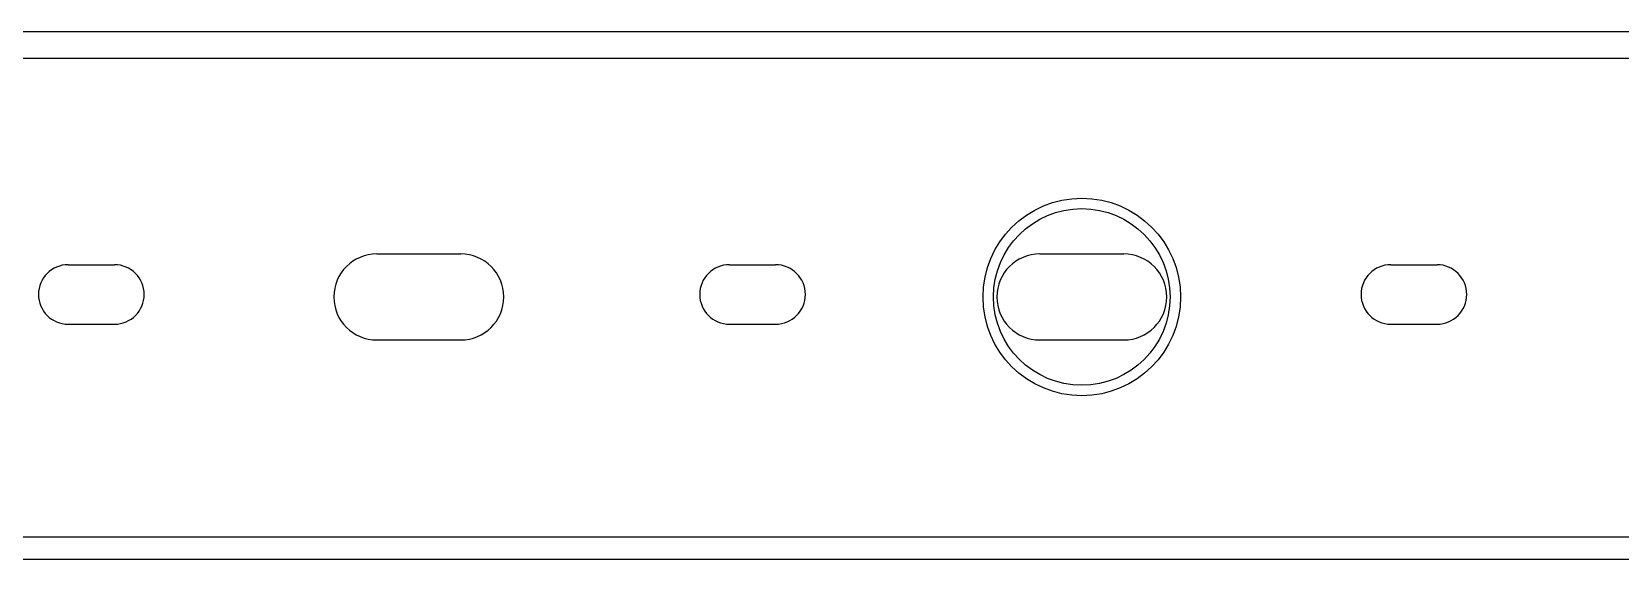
# Model space of a CAD drawing. Header units: inches. Extents: x 2 to 53, y 0 to 38.6.
# Drawn here: x 14.531 to 19.26, y 8.666 to 10.236 of the extents above; entities that cross this region are included whole.
import ezdxf

# ---------------------------------------------------------------- set-up
doc = ezdxf.new("R2010")
doc.units = ezdxf.units.IN
doc.header["$LTSCALE"] = 0.1
doc.header["$MEASUREMENT"] = 0
doc.layers.add('Physical Devices', color=7, linetype='Continuous')

msp = doc.modelspace()

# ---------------------------------------------------------------- linework, layer by layer
at = {"layer": 'Physical Devices', "ltscale": 0.1}
for p, q in [((9.1911, 10.157), (23.7282, 10.157)), ((15.5581, 9.5745), (15.8081, 9.5745)), ((17.5322, 9.5745), (17.7822, 9.5745)), ((14.6392, 9.5425), (14.7769, 9.5425)), ((16.608, 9.5425), (16.7456, 9.5425)), ((18.5772, 9.5425), (18.7149, 9.5425)), ((14.6392, 9.3655), (14.7769, 9.3655)), ((16.608, 9.3655), (16.7456, 9.3655)), ((18.5772, 9.3655), (18.7149, 9.3655)), ((15.5581, 9.3185), (15.8081, 9.3185)), ((17.5322, 9.3185), (17.7822, 9.3185)), ((9.1911, 8.732), (23.7282, 8.732))]:
    msp.add_line(p, q, dxfattribs=at)
msp.add_lwpolyline([(9.1911, 8.6658), (23.7282, 8.6658), (23.7282, 10.2358), (9.1911, 10.2358)], close=True, dxfattribs=at)
for radius in [0.2941, 0.2629]:
    msp.add_circle((17.6572, 9.4465), radius, dxfattribs=at)
for centre, radius, start, end in [((15.5581, 9.4465), 0.128, 90, 270), ((15.8081, 9.4465), 0.128, 270, 90), ((17.5322, 9.4465), 0.128, 90, 270), ((17.7822, 9.4465), 0.128, 270, 90), ((14.6392, 9.454), 0.0885, 90, 270), ((14.7769, 9.454), 0.0885, 270, 90), ((16.608, 9.454), 0.0885, 90, 270), ((16.7456, 9.454), 0.0885, 270, 90), ((18.5772, 9.454), 0.0885, 90, 270), ((18.7149, 9.454), 0.0885, 270, 90)]:
    msp.add_arc(centre, radius, start, end, dxfattribs=at)

doc.saveas('drawing.dxf')
